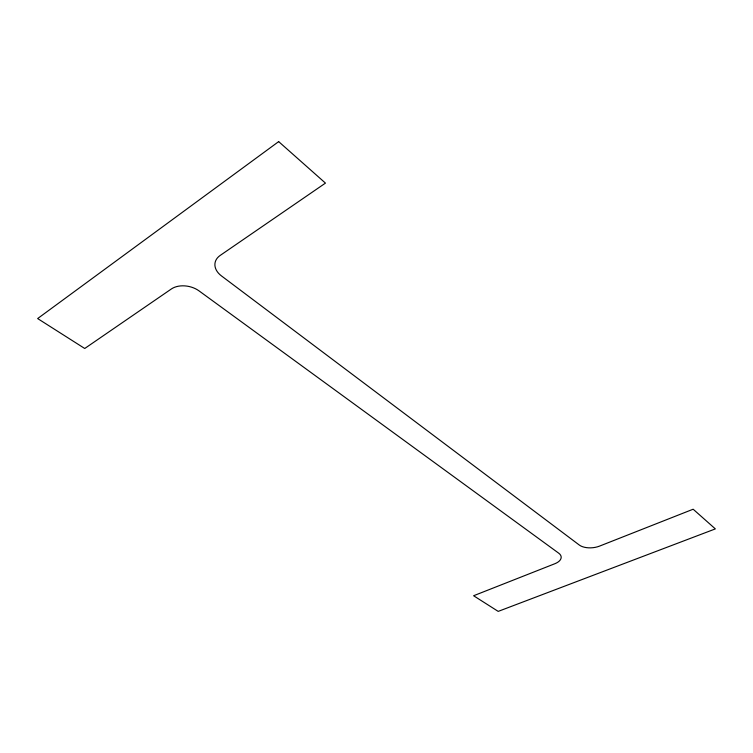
<?xml version="1.0" encoding="UTF-8"?>
<svg xmlns="http://www.w3.org/2000/svg" width="753" height="753" viewBox="0 0 753 753"><rect width="100%" height="100%" fill="white"/><g stroke="black" fill="none" stroke-linecap="round" stroke-linejoin="round"><path stroke-width="1.13" d="M278.666 141.611L37.65 318.557L84.731 348.488L171.383 288.964A19.663 13.206 12.2 0 1 199.037 290.884L558.754 553.21A14.345 7.445 -3.4 0 1 554.886 563.715L473.599 595.745L498.204 611.389L715.35 528.898L693.155 509.216L599.492 546.132A14.768 7.775 -4.8 0 1 579.283 545.021L221.382 275.852A20.152 14.203 11 0 1 220.14 255.465L325.456 183.111L278.666 141.611"/></g></svg>
